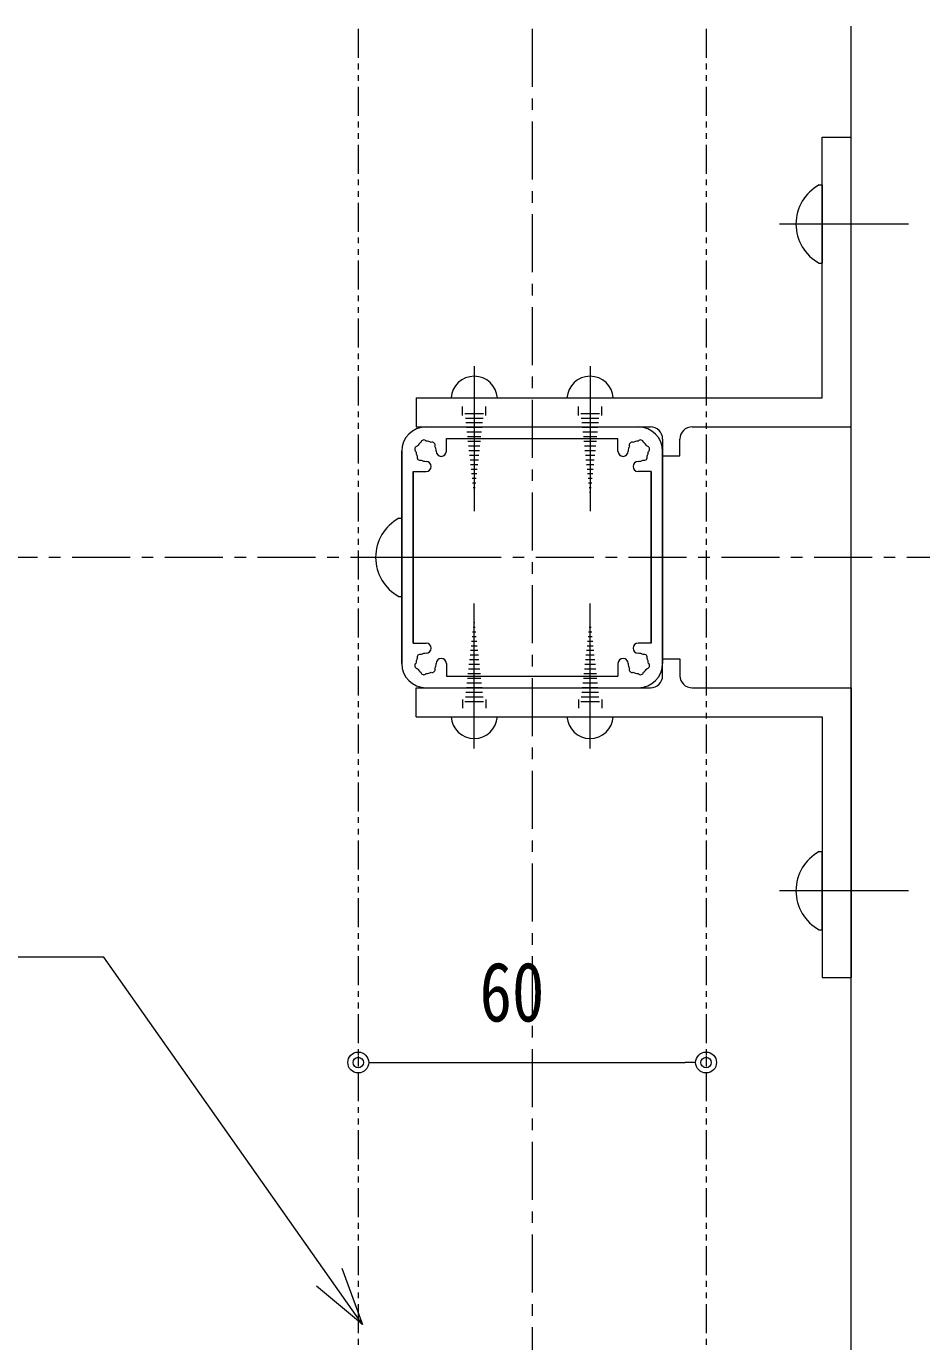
# Model space of a CAD drawing. Units: millimetres, scale not verified. Extents: x -1682 to 1682, y -1188 to 1188.
# Drawn here: x 554.7 to 709.2, y 501 to 728 of the extents above; entities that cross this region are included whole.
import ezdxf
from ezdxf.enums import TextEntityAlignment as Align

# ---------------------------------------------------------------- set-up
doc = ezdxf.new("R2010")
doc.units = ezdxf.units.MM
doc.header["$LTSCALE"] = 8
doc.linetypes.add('USER1', pattern=[2, 1.25, -0.25, 0.25, -0.25])
doc.linetypes.add('USER2', pattern=[1.25, 0.625, -0.125, 0.125, -0.125, 0.125, -0.125])
for name, color, linetype, lineweight in [('0-0_0', 7, 'Continuous', 18), ('0-6_2躯体線', 4, 'Continuous', 18), ('0-7_3中心線', 2, 'USER1', 18), ('0-8_41_U+FF71_U+FF99_U+FF90', 6, 'Continuous', 18), ('0-9_1手摺寸法', 3, 'Continuous', 18), ('0-A_42_U+FF71_U+FF99_U+FF90部品', 6, 'Continuous', 18), ('0-C_4アルミ', 6, 'Continuous', 18)]:
    doc.layers.add(name, color=color, linetype=linetype, lineweight=lineweight)
doc.styles.add('ＭＳ ゴシック', font='')
doc.styles.get('ＭＳ ゴシック').set_extended_font_data('MS Gothic')

msp = doc.modelspace()

# ---------------------------------------------------------------- linework, layer by layer
at = {"layer": '0-0_0'}
for p, q in [((613.76, 549.197), (615.56, 549.197)), ((670.16, 549.197), (668.36, 549.197)), ((612.718, 503.981), (606.963, 512.159))]:
    msp.add_line(p, q, dxfattribs=at)
for points in [[(606.963, 512.159), (568.094, 567.393), (435.989, 567.393)], [(609.154, 513.701), (612.718, 503.981), (604.772, 510.617)]]:
    msp.add_lwpolyline(points, dxfattribs=at)
for centre, radius in [((611.96, 549.197), 1.8), ((611.96, 549.197), 0.9), ((671.96, 549.197), 1.8), ((671.96, 549.197), 0.9)]:
    msp.add_circle(centre, radius, dxfattribs=at)
at = {"layer": '0-6_2躯体線'}
for p, q in [((691.46, 700.595), (691.96, 700.595)), ((691.96, 700.595), (691.96, 687.095)), ((706.901, 693.845), (684.644, 693.845)), ((691.46, 687.095), (691.96, 687.095)), ((631.96, 663.845), (631.96, 644.301)), ((651.96, 663.845), (651.96, 644.301)), ((629.96, 660.845), (629.96, 662.345)), ((630.342, 661.183), (633.578, 661.183)), ((630.432, 660.383), (633.488, 660.383)), ((633.96, 660.845), (633.96, 662.345)), ((649.96, 660.845), (649.96, 662.345)), ((650.342, 661.183), (653.578, 661.183)), ((650.432, 660.383), (653.488, 660.383)), ((653.96, 660.845), (653.96, 662.345)), ((630.522, 659.583), (633.399, 659.583)), ((630.612, 658.783), (633.309, 658.783)), ((650.522, 659.583), (653.399, 659.583)), ((650.612, 658.783), (653.309, 658.783)), ((630.702, 657.983), (633.219, 657.983)), ((630.792, 657.183), (633.129, 657.183)), ((630.882, 656.383), (633.039, 656.383)), ((650.702, 657.983), (653.219, 657.983)), ((650.792, 657.183), (653.129, 657.183)), ((650.882, 656.383), (653.039, 656.383)), ((630.972, 655.583), (632.949, 655.583)), ((631.061, 654.783), (632.859, 654.783)), ((631.151, 653.983), (632.769, 653.983)), ((650.972, 655.583), (652.949, 655.583)), ((651.061, 654.783), (652.859, 654.783)), ((651.151, 653.983), (652.769, 653.983)), ((631.241, 653.183), (632.679, 653.183)), ((631.331, 652.383), (632.59, 652.383)), ((631.421, 651.583), (632.5, 651.583)), ((651.241, 653.183), (652.679, 653.183)), ((651.331, 652.383), (652.59, 652.383)), ((651.421, 651.583), (652.5, 651.583)), ((631.511, 650.783), (632.41, 650.783)), ((631.601, 649.983), (632.32, 649.983)), ((631.691, 649.183), (632.23, 649.183)), ((651.511, 650.783), (652.41, 650.783)), ((651.601, 649.983), (652.32, 649.983)), ((651.691, 649.183), (652.23, 649.183)), ((631.781, 648.383), (632.14, 648.383)), ((631.87, 647.583), (632.05, 647.583)), ((651.781, 648.383), (652.14, 648.383)), ((651.87, 647.583), (652.05, 647.583)), ((618.96, 643.095), (619.46, 643.095)), ((619.46, 643.095), (619.46, 629.595)), ((634.401, 636.345), (612.144, 636.345)), ((618.96, 629.595), (619.46, 629.595)), ((631.96, 608.845), (631.96, 628.39)), ((651.96, 608.845), (651.96, 628.39)), ((631.781, 624.308), (632.14, 624.308)), ((631.87, 625.108), (632.05, 625.108)), ((651.781, 624.308), (652.14, 624.308)), ((651.87, 625.108), (652.05, 625.108)), ((631.511, 621.908), (632.41, 621.908)), ((631.601, 622.708), (632.32, 622.708)), ((631.691, 623.508), (632.23, 623.508)), ((651.511, 621.908), (652.41, 621.908)), ((651.601, 622.708), (652.32, 622.708)), ((651.691, 623.508), (652.23, 623.508)), ((631.241, 619.508), (632.679, 619.508)), ((631.331, 620.308), (632.59, 620.308)), ((631.421, 621.108), (632.5, 621.108)), ((651.241, 619.508), (652.679, 619.508)), ((651.331, 620.308), (652.59, 620.308)), ((651.421, 621.108), (652.5, 621.108)), ((631.061, 617.908), (632.859, 617.908)), ((631.151, 618.708), (632.769, 618.708)), ((651.061, 617.908), (652.859, 617.908)), ((651.151, 618.708), (652.769, 618.708)), ((630.792, 615.508), (633.129, 615.508)), ((630.882, 616.308), (633.039, 616.308)), ((630.972, 617.108), (632.949, 617.108)), ((650.792, 615.508), (653.129, 615.508)), ((650.882, 616.308), (653.039, 616.308)), ((650.972, 617.108), (652.949, 617.108)), ((630.522, 613.108), (633.399, 613.108)), ((630.612, 613.908), (633.309, 613.908)), ((630.702, 614.708), (633.219, 614.708)), ((650.522, 613.108), (653.399, 613.108)), ((650.612, 613.908), (653.309, 613.908)), ((650.702, 614.708), (653.219, 614.708)), ((629.96, 611.845), (629.96, 610.345)), ((630.342, 611.508), (633.578, 611.508)), ((630.432, 612.308), (633.488, 612.308)), ((633.96, 611.845), (633.96, 610.345)), ((649.96, 611.845), (649.96, 610.345)), ((650.342, 611.508), (653.578, 611.508)), ((650.432, 612.308), (653.488, 612.308)), ((653.96, 611.845), (653.96, 610.345)), ((691.46, 585.595), (691.96, 585.595)), ((691.96, 572.095), (691.96, 585.595)), ((706.901, 578.845), (684.644, 578.845)), ((691.46, 572.095), (691.96, 572.095))]:
    msp.add_line(p, q, dxfattribs=at)
for centre, radius, start, end in [((695.156, 693.845), 7.695, 118.69866, 241.30134), ((631.96, 663.577), 4.009, 3.8385, 176.1615), ((651.96, 663.577), 4.009, 3.8385, 176.1615), ((622.656, 636.345), 7.695, 118.69866, 241.30134), ((631.96, 609.114), 4.009, 183.8385, 356.1615), ((651.96, 609.114), 4.009, 183.8385, 356.1615), ((695.156, 578.845), 7.695, 118.69866, 241.30134)]:
    msp.add_arc(centre, radius, start, end, dxfattribs=at)
at = {"layer": '0-7_3中心線', "linetype": 'USER2'}
for p, q in [((611.96, 727.527), (611.96, 480.488)), ((671.96, 727.527), (671.96, 420.488))]:
    msp.add_line(p, q, dxfattribs=at)
at = {"layer": '0-7_3中心線'}
for p, q in [((641.96, 727.527), (641.96, 268.882)), ((812.605, 636.345), (532.244, 636.345))]:
    msp.add_line(p, q, dxfattribs=at)
at = {"layer": '0-8_41_U+FF71_U+FF99_U+FF90'}
for p, q in [((621.96, 658.845), (662.37, 658.845)), ((621.96, 613.845), (662.37, 613.845))]:
    msp.add_line(p, q, dxfattribs=at)
for points in [[(669.551, 658.845), (696.96, 658.845), (696.96, 708.845)], [(664.46, 656.755), (664.46, 653.845), (667.46, 653.845), (667.46, 656.755)], [(664.46, 615.936), (664.46, 618.845), (667.46, 618.845), (667.46, 615.936)], [(669.551, 613.845), (696.96, 613.845), (696.96, 563.845)]]:
    msp.add_lwpolyline(points, dxfattribs=at)
for centre, start, end in [((662.37, 656.755), 0, 90), ((669.551, 656.755), 90, 180), ((662.37, 615.936), 270, 0), ((669.551, 615.936), 180, 270)]:
    msp.add_arc(centre, 2.091, start, end, dxfattribs=at)
at = {"layer": '0-9_1手摺寸法'}
for p, q in [((696.96, 381.345), (696.96, 727.955)), ((611.96, 550.412), (611.96, 549.197)), ((615.56, 549.197), (668.36, 549.197)), ((671.96, 550.412), (671.96, 549.197))]:
    msp.add_line(p, q, dxfattribs=at)
at = {"layer": '0-A_42_U+FF71_U+FF99_U+FF90部品'}
for p, q in [((623.66, 658.845), (660.26, 658.845)), ((623.66, 658.845), (660.26, 658.845)), ((627.16, 654.645), (627.16, 656.845)), ((627.16, 656.845), (656.76, 656.845)), ((627.16, 656.845), (656.76, 656.845)), ((627.16, 654.645), (627.16, 656.845)), ((656.76, 654.645), (656.76, 656.845)), ((656.76, 654.645), (656.76, 656.845)), ((619.46, 654.645), (619.46, 618.045)), ((619.46, 618.045), (619.46, 654.645)), ((664.46, 654.645), (664.46, 618.045)), ((664.46, 618.045), (664.46, 654.645)), ((621.46, 651.145), (621.46, 621.545)), ((621.46, 651.145), (623.66, 651.145)), ((621.46, 621.545), (621.46, 651.145)), ((621.46, 651.145), (623.66, 651.145)), ((662.46, 651.145), (660.26, 651.145)), ((662.46, 651.145), (660.26, 651.145)), ((662.46, 651.145), (662.46, 621.545)), ((662.46, 621.545), (662.46, 651.145)), ((621.46, 621.545), (623.66, 621.545)), ((621.46, 621.545), (623.66, 621.545)), ((662.46, 621.545), (660.26, 621.545)), ((662.46, 621.545), (660.26, 621.545)), ((627.16, 618.045), (627.16, 615.845)), ((627.16, 618.045), (627.16, 615.845)), ((656.76, 618.045), (656.76, 615.845)), ((656.76, 618.045), (656.76, 615.845)), ((627.16, 615.845), (656.76, 615.845)), ((627.16, 615.845), (656.76, 615.845)), ((623.66, 613.845), (660.26, 613.845)), ((623.66, 613.845), (660.26, 613.845))]:
    msp.add_line(p, q, dxfattribs=at)
for centre, radius, start, end in [((623.66, 654.645), 4.2, 90, 180), ((623.66, 654.645), 4.2, 90, 180), ((660.26, 654.645), 4.2, 360, 90), ((660.26, 654.645), 4.2, 0, 90), ((623.66, 654.645), 1.75, 135, 149.64111), ((623.66, 654.645), 1.75, 135, 149.64111), ((623.66, 654.645), 1.75, 120.35889, 135), ((623.66, 654.645), 1.75, 120.35889, 135), ((623.272, 656.094), 0.5, 105, 172.97569), ((623.272, 656.094), 0.5, 105, 172.97569), ((623.272, 656.094), 0.5, 37.02431, 105), ((623.272, 656.094), 0.5, 37.02431, 105), ((623.66, 654.645), 1.75, 75, 89.64111), ((623.66, 654.645), 1.75, 75, 89.64111), ((623.66, 654.645), 1.75, 60.35889, 75), ((623.66, 654.645), 1.75, 60.35889, 75), ((624.721, 655.706), 0.5, 45, 112.97569), ((624.721, 655.706), 0.5, 45, 112.97569), ((624.721, 655.706), 0.5, 337.02431, 45), ((624.721, 655.706), 0.5, 337.02431, 45), ((659.2, 655.706), 0.5, 135, 202.97569), ((659.2, 655.706), 0.5, 135, 202.97569), ((659.2, 655.706), 0.5, 67.02431, 135), ((659.2, 655.706), 0.5, 67.02431, 135), ((660.26, 654.645), 1.75, 105, 119.64111), ((660.26, 654.645), 1.75, 105, 119.64111), ((660.26, 654.645), 1.75, 90.35889, 105), ((660.26, 654.645), 1.75, 90.35889, 105), ((660.649, 656.094), 0.5, 75, 142.97569), ((660.649, 656.094), 0.5, 75, 142.97569), ((660.649, 656.094), 0.5, 7.02431, 75), ((660.649, 656.094), 0.5, 7.02431, 75), ((660.26, 654.645), 1.75, 45, 59.64111), ((660.26, 654.645), 1.75, 45, 59.64111), ((660.26, 654.645), 1.75, 30.35889, 45), ((660.26, 654.645), 1.75, 30.35889, 45), ((622.211, 655.034), 0.5, 165, 232.97569), ((622.211, 655.034), 0.5, 165, 232.97569), ((622.211, 655.034), 0.5, 97.02431, 165), ((622.211, 655.034), 0.5, 97.02431, 165), ((623.66, 654.645), 1.75, 180.35889, 195), ((623.66, 654.645), 1.75, 180.35889, 195), ((623.66, 654.645), 1.75, 195, 209.64111), ((623.66, 654.645), 1.75, 195, 209.64111), ((622.6, 653.585), 0.5, 157.02431, 225), ((622.6, 653.585), 0.5, 157.02431, 225), ((623.66, 654.645), 1.75, 15, 29.64111), ((623.66, 654.645), 1.75, 15, 29.64111), ((623.66, 654.645), 1.75, 0, 15), ((623.66, 654.645), 1.75, 0, 15), ((626.285, 654.645), 0.875, 180, 0), ((626.285, 654.645), 0.875, 180, 0), ((657.635, 654.645), 0.875, 180, 360), ((657.635, 654.645), 0.875, 180, 0), ((660.26, 654.645), 1.75, 165, 180), ((660.26, 654.645), 1.75, 165, 180), ((660.26, 654.645), 1.75, 150.35889, 165), ((660.26, 654.645), 1.75, 150.35889, 165), ((661.321, 653.585), 0.5, 315, 22.97569), ((661.321, 653.585), 0.5, 315, 22.97569), ((661.709, 655.034), 0.5, 15, 82.97569), ((661.709, 655.034), 0.5, 15, 82.97569), ((660.26, 654.645), 1.75, 330.35889, 345), ((660.26, 654.645), 1.75, 330.35889, 345), ((660.26, 654.645), 1.75, 345, 359.64111), ((660.26, 654.645), 1.75, 345, 359.64111), ((661.709, 655.034), 0.5, 307.02431, 15), ((661.709, 655.034), 0.5, 307.02431, 15), ((622.6, 653.585), 0.5, 225, 292.97569), ((622.6, 653.585), 0.5, 225, 292.97569), ((623.66, 654.645), 1.75, 240.35889, 255), ((623.66, 654.645), 1.75, 240.35889, 255), ((623.66, 654.645), 1.75, 255, 269.64111), ((623.66, 654.645), 1.75, 255, 269.64111), ((623.66, 652.02), 0.875, 270, 90), ((623.66, 652.02), 0.875, 270, 90), ((660.26, 652.02), 0.875, 90, 270), ((660.26, 652.02), 0.875, 90, 270), ((660.26, 654.645), 1.75, 270.35889, 285), ((660.26, 654.645), 1.75, 270.35889, 285), ((660.26, 654.645), 1.75, 285, 299.64111), ((660.26, 654.645), 1.75, 285, 299.64111), ((661.321, 653.585), 0.5, 247.02431, 315), ((661.321, 653.585), 0.5, 247.02431, 315), ((622.6, 619.106), 0.5, 67.02431, 135), ((622.6, 619.106), 0.5, 67.02431, 135), ((623.66, 618.045), 1.75, 105, 119.64111), ((623.66, 618.045), 1.75, 105, 119.64111), ((623.66, 618.045), 1.75, 90.35889, 105), ((623.66, 618.045), 1.75, 90.35889, 105), ((623.66, 620.67), 0.875, 270, 90), ((623.66, 620.67), 0.875, 270, 90), ((660.26, 620.67), 0.875, 90, 270), ((660.26, 620.67), 0.875, 90, 270), ((660.26, 618.045), 1.75, 75, 89.64111), ((660.26, 618.045), 1.75, 75, 89.64111), ((660.26, 618.045), 1.75, 60.35889, 75), ((660.26, 618.045), 1.75, 60.35889, 75), ((661.321, 619.106), 0.5, 45, 112.97569), ((661.321, 619.106), 0.5, 45, 112.97569), ((623.66, 618.045), 4.2, 180, 270), ((623.66, 618.045), 4.2, 180, 270), ((622.211, 617.657), 0.5, 127.02431, 195), ((622.211, 617.657), 0.5, 127.02431, 195), ((622.211, 617.657), 0.5, 195, 262.97569), ((622.211, 617.657), 0.5, 195, 262.97569), ((623.66, 618.045), 1.75, 165, 179.64111), ((623.66, 618.045), 1.75, 165, 179.64111), ((623.66, 618.045), 1.75, 150.35889, 165), ((623.66, 618.045), 1.75, 150.35889, 165), ((622.6, 619.106), 0.5, 135, 202.97569), ((622.6, 619.106), 0.5, 135, 202.97569), ((623.66, 618.045), 1.75, 330.35889, 345), ((623.66, 618.045), 1.75, 330.35889, 345), ((623.66, 618.045), 1.75, 345, 0), ((623.66, 618.045), 1.75, 345, 0), ((626.285, 618.045), 0.875, 0, 180), ((626.285, 618.045), 0.875, 0, 180), ((657.635, 618.045), 0.875, 360, 180), ((657.635, 618.045), 0.875, 0, 180), ((660.26, 618.045), 1.75, 180, 195), ((660.26, 618.045), 1.75, 180, 195), ((660.26, 618.045), 1.75, 195, 209.64111), ((660.26, 618.045), 1.75, 195, 209.64111), ((660.26, 618.045), 4.2, 270, 360), ((660.26, 618.045), 4.2, 270, 0), ((661.321, 619.106), 0.5, 337.02431, 45), ((661.321, 619.106), 0.5, 337.02431, 45), ((661.709, 617.657), 0.5, 277.02431, 345), ((661.709, 617.657), 0.5, 277.02431, 345), ((660.26, 618.045), 1.75, 15, 29.64111), ((660.26, 618.045), 1.75, 15, 29.64111), ((660.26, 618.045), 1.75, 0.35889, 15), ((660.26, 618.045), 1.75, 0.35889, 15), ((661.709, 617.657), 0.5, 345, 52.97569), ((661.709, 617.657), 0.5, 345, 52.97569), ((623.66, 618.045), 1.75, 210.35889, 225), ((623.66, 618.045), 1.75, 210.35889, 225), ((623.66, 618.045), 1.75, 225, 239.64111), ((623.66, 618.045), 1.75, 225, 239.64111), ((623.272, 616.596), 0.5, 187.02431, 255), ((623.272, 616.596), 0.5, 187.02431, 255), ((623.272, 616.596), 0.5, 255, 322.97569), ((623.272, 616.596), 0.5, 255, 322.97569), ((623.66, 618.045), 1.75, 270.35889, 285), ((623.66, 618.045), 1.75, 270.35889, 285), ((623.66, 618.045), 1.75, 285, 299.64111), ((623.66, 618.045), 1.75, 285, 299.64111), ((624.721, 616.985), 0.5, 247.02431, 315), ((624.721, 616.985), 0.5, 247.02431, 315), ((624.721, 616.985), 0.5, 315, 22.97569), ((624.721, 616.985), 0.5, 315, 22.97569), ((659.2, 616.985), 0.5, 157.02431, 225), ((659.2, 616.985), 0.5, 157.02431, 225), ((659.2, 616.985), 0.5, 225, 292.97569), ((659.2, 616.985), 0.5, 225, 292.97569), ((660.26, 618.045), 1.75, 240.35889, 255), ((660.26, 618.045), 1.75, 240.35889, 255), ((660.26, 618.045), 1.75, 255, 269.64111), ((660.26, 618.045), 1.75, 255, 269.64111), ((660.649, 616.596), 0.5, 217.02431, 285), ((660.649, 616.596), 0.5, 217.02431, 285), ((660.649, 616.596), 0.5, 285, 352.97569), ((660.649, 616.596), 0.5, 285, 352.97569), ((660.26, 618.045), 1.75, 300.35889, 315), ((660.26, 618.045), 1.75, 300.35889, 315), ((660.26, 618.045), 1.75, 315, 329.64111), ((660.26, 618.045), 1.75, 315, 329.64111)]:
    msp.add_arc(centre, radius, start, end, dxfattribs=at)
at = {"layer": '0-C_4アルミ'}
for p, q in [((691.96, 708.845), (696.96, 708.845)), ((691.96, 663.845), (691.96, 708.845)), ((631.96, 669.345), (631.96, 654.345)), ((651.96, 669.345), (651.96, 654.345)), ((621.96, 663.845), (621.96, 658.845)), ((621.96, 663.845), (691.96, 663.845)), ((631.96, 603.345), (631.96, 618.345)), ((651.96, 603.345), (651.96, 618.345)), ((621.96, 608.845), (621.96, 613.845)), ((621.96, 608.845), (691.96, 608.845)), ((691.96, 608.845), (691.96, 563.845)), ((691.96, 563.845), (696.96, 563.845))]:
    msp.add_line(p, q, dxfattribs=at)

# ---------------------------------------------------------------- texts
at = {"layer": '0-9_1手摺寸法', "color": 7, "style": 'ＭＳ ゴシック', "width": 0.8}
msp.add_text('60', height=10.26, dxfattribs=at).set_placement((632.894, 553.197), align=Align.BOTTOM_LEFT)

doc.saveas('drawing.dxf')
